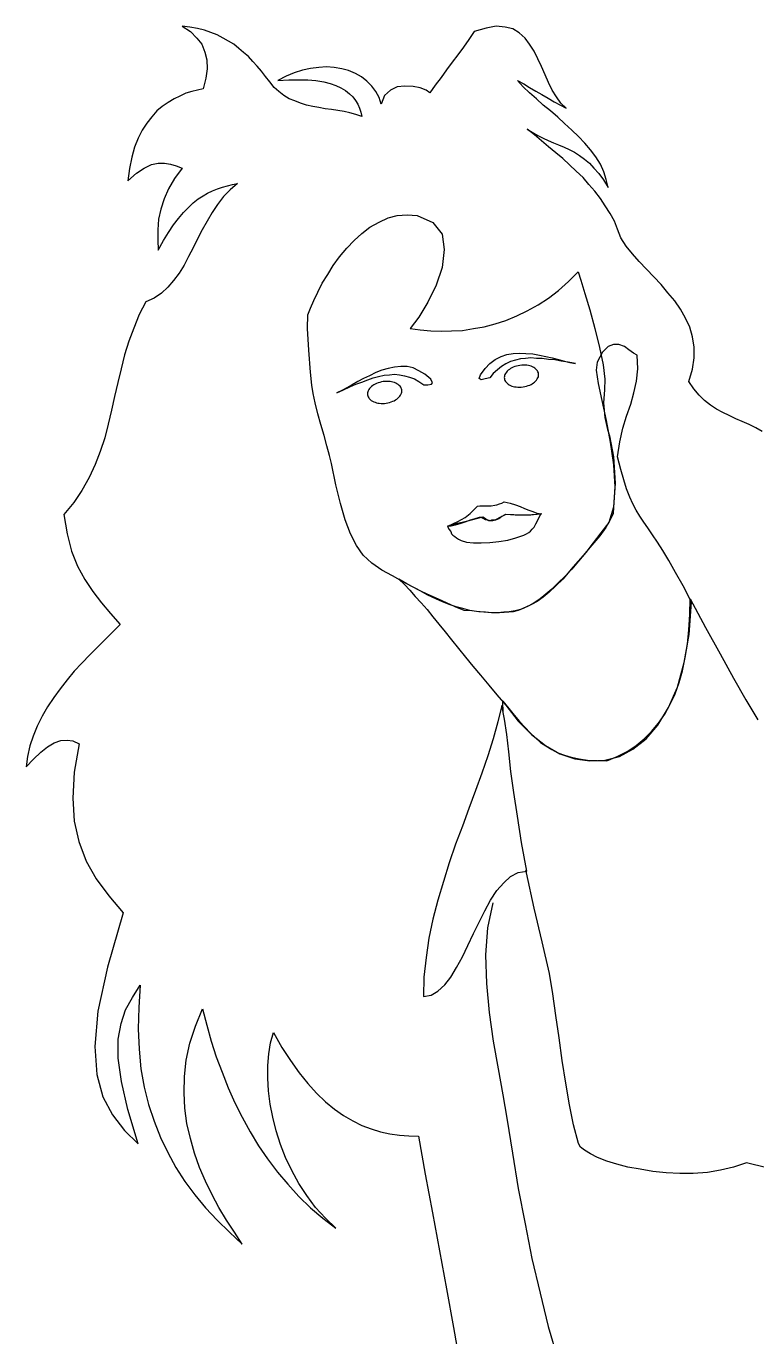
# Model space of a CAD drawing. Header units: millimetres. Extents: x 37 to 11188, y 2113 to 8073.
# Drawn here: x 978 to 1301, y 3079 to 3657 of the extents above; entities that cross this region are included whole.
import ezdxf

# ---------------------------------------------------------------- set-up
doc = ezdxf.new("R2010")
doc.units = ezdxf.units.MM

msp = doc.modelspace()

# ---------------------------------------------------------------- linework, layer by layer
at = {"linetype": 'Continuous'}
for p, q in [((1050.56, 3656.82), (1047.16, 3657.22)), ((1047.16, 3657.22), (1050.75, 3654.82)), ((1053.96, 3656.22), (1050.56, 3656.82)), ((1050.75, 3654.82), (1053.56, 3652.02)), ((1056.96, 3655.42), (1053.96, 3656.22)), ((1059.76, 3654.42), (1056.96, 3655.42)), ((1175.94, 3654.82), (1173.54, 3651.42)), ((1181.14, 3656.42), (1175.94, 3654.82)), ((1185.54, 3657.22), (1181.14, 3656.42)), ((1189.54, 3656.82), (1185.54, 3657.22)), ((1192.94, 3656.03), (1189.54, 3656.82)), ((1195.73, 3654.23), (1192.94, 3656.03)), ((1053.56, 3652.02), (1055.75, 3649.23)), ((1055.75, 3649.23), (1057.15, 3645.83)), ((1062.55, 3653.42), (1059.76, 3654.42)), ((1065.16, 3652.02), (1062.55, 3653.42)), ((1067.56, 3650.62), (1065.16, 3652.02)), ((1069.95, 3649.23), (1067.56, 3650.62)), ((1072.15, 3647.43), (1069.95, 3649.23)), ((1173.54, 3651.42), (1171.14, 3648.02)), ((1198.34, 3652.02), (1195.73, 3654.23)), ((1200.34, 3649.23), (1198.34, 3652.02)), ((1202.34, 3646.22), (1200.34, 3649.23)), ((1057.15, 3645.83), (1057.95, 3642.43)), ((1074.15, 3645.62), (1072.15, 3647.43)), ((1076.35, 3643.82), (1074.15, 3645.62)), ((1078.35, 3641.63), (1076.35, 3643.82)), ((1168.74, 3644.62), (1166.14, 3641.43)), ((1171.14, 3648.02), (1168.74, 3644.62)), ((1203.94, 3642.82), (1202.34, 3646.22)), ((1058.15, 3638.42), (1057.55, 3634.23)), ((1057.95, 3642.43), (1058.15, 3638.42)), ((1080.15, 3639.63), (1078.35, 3641.63)), ((1082.15, 3637.42), (1080.15, 3639.63)), ((1083.95, 3635.02), (1082.15, 3637.42)), ((1100.15, 3637.82), (1096.55, 3636.63)), ((1103.75, 3638.63), (1100.15, 3637.82)), ((1107.35, 3639.03), (1103.75, 3638.63)), ((1110.75, 3639.23), (1107.35, 3639.03)), ((1114.15, 3639.03), (1110.75, 3639.23)), ((1117.55, 3638.42), (1114.15, 3639.03)), ((1120.54, 3637.63), (1117.55, 3638.42)), ((1123.54, 3636.42), (1120.54, 3637.63)), ((1163.74, 3638.03), (1161.34, 3634.63)), ((1166.14, 3641.43), (1163.74, 3638.03)), ((1205.53, 3639.42), (1203.94, 3642.82)), ((1207.14, 3635.83), (1205.53, 3639.42)), ((1057.55, 3634.23), (1056.36, 3629.62)), ((1085.75, 3632.63), (1083.95, 3635.02)), ((1087.75, 3630.23), (1085.75, 3632.63)), ((1092.95, 3635.23), (1089.35, 3633.23)), ((1089.35, 3633.23), (1094.15, 3633.63)), ((1096.55, 3636.63), (1092.95, 3635.23)), ((1094.15, 3633.63), (1098.55, 3633.63)), ((1098.55, 3633.63), (1102.55, 3633.63)), ((1102.55, 3633.63), (1106.15, 3633.23)), ((1106.15, 3633.23), (1109.55, 3632.63)), ((1109.55, 3632.63), (1112.34, 3632.02)), ((1112.34, 3632.02), (1114.95, 3631.02)), ((1126.15, 3634.83), (1123.54, 3636.42)), ((1128.55, 3633.02), (1126.15, 3634.83)), ((1130.74, 3630.83), (1128.55, 3633.02)), ((1161.34, 3634.63), (1158.75, 3631.23)), ((1197.54, 3630.43), (1194.94, 3633.23)), ((1194.94, 3633.23), (1197.73, 3631.83)), ((1197.73, 3631.83), (1200.34, 3630.23)), ((1208.74, 3632.43), (1207.14, 3635.83)), ((1210.33, 3629.03), (1208.74, 3632.43)), ((1046.16, 3626.43), (1043.55, 3625.22)), ((1048.75, 3627.62), (1046.16, 3626.43)), ((1051.35, 3628.43), (1048.75, 3627.62)), ((1053.96, 3629.03), (1051.35, 3628.43)), ((1056.36, 3629.62), (1053.96, 3629.03)), ((1089.75, 3628.43), (1087.75, 3630.23)), ((1091.95, 3626.63), (1089.75, 3628.43)), ((1094.35, 3625.22), (1091.95, 3626.63)), ((1114.95, 3631.02), (1117.14, 3630.03)), ((1117.14, 3630.03), (1119.14, 3628.83)), ((1119.14, 3628.83), (1120.95, 3627.43)), ((1120.95, 3627.43), (1122.35, 3626.03)), ((1122.35, 3626.03), (1123.54, 3624.43)), ((1132.55, 3628.43), (1130.74, 3630.83)), ((1133.95, 3625.83), (1132.55, 3628.43)), ((1134.95, 3622.82), (1133.95, 3625.83)), ((1136.35, 3626.63), (1134.95, 3622.82)), ((1138.94, 3629.03), (1136.35, 3626.63)), ((1141.94, 3630.43), (1138.94, 3629.03)), ((1145.34, 3630.83), (1141.94, 3630.43)), ((1148.94, 3630.62), (1145.34, 3630.83)), ((1152.14, 3630.03), (1148.94, 3630.62)), ((1154.74, 3629.03), (1152.14, 3630.03)), ((1156.35, 3627.83), (1154.74, 3629.03)), ((1158.75, 3631.23), (1156.35, 3627.83)), ((1200.34, 3627.83), (1197.54, 3630.43)), ((1200.34, 3630.23), (1203.14, 3628.62)), ((1203.34, 3625.22), (1200.34, 3627.83)), ((1203.14, 3628.62), (1205.74, 3627.03)), ((1205.74, 3627.03), (1208.54, 3625.43)), ((1212.14, 3626.03), (1210.33, 3629.03)), ((1214.13, 3623.23), (1212.14, 3626.03)), ((1035.96, 3619.83), (1033.75, 3617.23)), ((1038.36, 3621.82), (1035.96, 3619.83)), ((1040.96, 3623.63), (1038.36, 3621.82)), ((1043.55, 3625.22), (1040.96, 3623.63)), ((1096.75, 3624.23), (1094.35, 3625.22)), ((1099.35, 3623.23), (1096.75, 3624.23)), ((1101.95, 3622.43), (1099.35, 3623.23)), ((1104.75, 3621.82), (1101.95, 3622.43)), ((1107.35, 3621.43), (1104.75, 3621.82)), ((1110.15, 3620.83), (1107.35, 3621.43)), ((1112.95, 3620.43), (1110.15, 3620.83)), ((1115.74, 3620.03), (1112.95, 3620.43)), ((1118.55, 3619.63), (1115.74, 3620.03)), ((1123.54, 3624.43), (1124.54, 3622.82)), ((1124.54, 3622.82), (1125.35, 3621.03)), ((1125.35, 3621.03), (1125.94, 3619.23)), ((1206.34, 3622.43), (1203.34, 3625.22)), ((1209.54, 3619.83), (1206.34, 3622.43)), ((1208.54, 3625.43), (1211.14, 3623.82)), ((1212.73, 3617.03), (1209.54, 3619.83)), ((1211.14, 3623.82), (1213.94, 3622.43)), ((1213.94, 3622.43), (1216.53, 3621.03)), ((1216.53, 3621.03), (1214.13, 3623.23)), ((1031.56, 3614.43), (1029.56, 3611.43)), ((1033.75, 3617.23), (1031.56, 3614.43)), ((1121.14, 3619.03), (1118.55, 3619.63)), ((1123.75, 3618.23), (1121.14, 3619.03)), ((1126.34, 3617.43), (1123.75, 3618.23)), ((1125.94, 3619.23), (1126.34, 3617.43)), ((1215.73, 3614.23), (1212.73, 3617.03)), ((1218.94, 3611.43), (1215.73, 3614.23)), ((1029.56, 3611.43), (1027.76, 3607.83)), ((1202.53, 3609.23), (1199.34, 3611.83)), ((1199.34, 3611.83), (1201.53, 3610.43)), ((1201.53, 3610.43), (1203.94, 3609.03)), ((1205.53, 3606.63), (1202.53, 3609.23)), ((1203.94, 3609.03), (1206.34, 3607.83)), ((1221.93, 3608.63), (1218.94, 3611.43)), ((1224.74, 3605.63), (1221.93, 3608.63)), ((1026.16, 3603.83), (1024.96, 3599.43)), ((1027.76, 3607.83), (1026.16, 3603.83)), ((1208.74, 3604.03), (1205.53, 3606.63)), ((1206.34, 3607.83), (1208.54, 3606.83)), ((1208.54, 3606.83), (1210.94, 3605.83)), ((1211.94, 3601.43), (1208.74, 3604.03)), ((1210.94, 3605.83), (1213.14, 3604.83)), ((1213.14, 3604.83), (1215.54, 3603.83)), ((1215.54, 3603.83), (1217.73, 3602.83)), ((1217.73, 3602.83), (1220.13, 3601.63)), ((1227.14, 3602.63), (1224.74, 3605.63)), ((1229.54, 3599.63), (1227.14, 3602.63)), ((1024.96, 3599.43), (1023.96, 3594.43)), ((1033.56, 3596.23), (1036.56, 3596.83)), ((1036.56, 3596.83), (1039.36, 3596.83)), ((1039.36, 3596.83), (1041.95, 3596.43)), ((1214.94, 3598.83), (1211.94, 3601.43)), ((1217.94, 3596.03), (1214.94, 3598.83)), ((1220.13, 3601.63), (1222.34, 3600.23)), ((1222.34, 3600.23), (1224.53, 3598.63)), ((1224.53, 3598.63), (1226.73, 3596.83)), ((1226.73, 3596.83), (1228.73, 3594.63)), ((1231.54, 3596.43), (1229.54, 3599.63)), ((1023.96, 3594.43), (1023.16, 3589.03)), ((1023.16, 3589.03), (1026.95, 3592.43)), ((1026.95, 3592.43), (1030.35, 3594.63)), ((1030.35, 3594.63), (1033.56, 3596.23)), ((1041.95, 3596.43), (1044.55, 3595.63)), ((1047.16, 3594.63), (1043.76, 3590.03)), ((1044.55, 3595.63), (1047.16, 3594.63)), ((1220.93, 3593.23), (1217.94, 3596.03)), ((1223.93, 3590.43), (1220.93, 3593.23)), ((1228.73, 3594.63), (1230.94, 3592.23)), ((1230.94, 3592.23), (1232.94, 3589.43)), ((1233.13, 3593.03), (1231.54, 3596.43)), ((1234.13, 3589.63), (1233.13, 3593.03)), ((1041.15, 3585.43), (1039.15, 3581.03)), ((1043.76, 3590.03), (1041.15, 3585.43)), ((1060.55, 3584.63), (1062.76, 3585.43)), ((1062.76, 3585.43), (1064.95, 3586.23)), ((1064.95, 3586.23), (1067.15, 3586.83)), ((1067.15, 3586.83), (1069.35, 3587.43)), ((1071.55, 3587.83), (1068.35, 3585.03)), ((1069.35, 3587.43), (1071.55, 3587.83)), ((1226.53, 3587.43), (1223.93, 3590.43)), ((1229.13, 3584.43), (1226.53, 3587.43)), ((1232.94, 3589.43), (1234.93, 3586.03)), ((1234.93, 3586.03), (1234.13, 3589.63)), ((1039.15, 3581.03), (1037.75, 3576.43)), ((1051.96, 3579.23), (1054.15, 3581.03)), ((1054.15, 3581.03), (1056.36, 3582.44)), ((1056.36, 3582.44), (1058.36, 3583.63)), ((1058.36, 3583.63), (1060.55, 3584.63)), ((1065.35, 3582.03), (1062.76, 3578.63)), ((1068.35, 3585.03), (1065.35, 3582.03)), ((1231.54, 3581.23), (1229.13, 3584.43)), ((1233.73, 3578.04), (1231.54, 3581.23)), ((1037.75, 3576.43), (1036.75, 3572.03)), ((1045.55, 3572.43), (1047.76, 3575.03)), ((1047.76, 3575.03), (1049.95, 3577.23)), ((1049.95, 3577.23), (1051.96, 3579.23)), ((1060.35, 3575.03), (1058.15, 3571.24)), ((1062.76, 3578.63), (1060.35, 3575.03)), ((1137.95, 3572.64), (1141.94, 3573.64)), ((1141.94, 3573.64), (1146.34, 3574.03)), ((1146.34, 3574.03), (1150.74, 3573.64)), ((1150.74, 3573.64), (1157.74, 3570.63)), ((1235.93, 3574.64), (1233.73, 3578.04)), ((1237.73, 3571.24), (1235.93, 3574.64)), ((1036.75, 3572.03), (1036.36, 3567.44)), ((1041.15, 3566.23), (1043.36, 3569.63)), ((1043.36, 3569.63), (1045.55, 3572.43)), ((1058.15, 3571.24), (1055.96, 3567.44)), ((1126.34, 3565.84), (1129.94, 3568.63)), ((1129.94, 3568.63), (1133.95, 3570.84)), ((1133.95, 3570.84), (1137.95, 3572.64)), ((1157.74, 3570.63), (1161.74, 3565.44)), ((1239.13, 3567.63), (1237.73, 3571.24)), ((1036.36, 3567.44), (1036.36, 3563.04)), ((1036.36, 3563.04), (1036.56, 3558.43)), ((1036.56, 3558.43), (1038.96, 3562.63)), ((1038.96, 3562.63), (1041.15, 3566.23)), ((1053.96, 3563.44), (1051.96, 3559.43)), ((1055.96, 3567.44), (1053.96, 3563.44)), ((1119.75, 3559.23), (1122.94, 3562.63)), ((1122.94, 3562.63), (1126.34, 3565.84)), ((1161.74, 3565.44), (1162.74, 3558.64)), ((1240.53, 3563.83), (1239.13, 3567.63)), ((1242.93, 3560.23), (1240.53, 3563.83)), ((1051.96, 3559.43), (1049.95, 3555.64)), ((1116.55, 3555.43), (1119.75, 3559.23)), ((1162.74, 3558.64), (1161.74, 3550.84)), ((1245.73, 3556.83), (1242.93, 3560.23)), ((1248.73, 3553.43), (1245.73, 3556.83)), ((1047.95, 3551.84), (1045.76, 3548.24)), ((1049.95, 3555.64), (1047.95, 3551.84)), ((1111.34, 3547.63), (1113.74, 3551.63)), ((1113.74, 3551.63), (1116.55, 3555.43)), ((1161.74, 3550.84), (1159.14, 3543.04)), ((1251.93, 3550.03), (1248.73, 3553.43)), ((1043.36, 3545.04), (1040.76, 3542.04)), ((1045.76, 3548.24), (1043.36, 3545.04)), ((1108.94, 3543.83), (1111.34, 3547.63)), ((1213.14, 3540.64), (1217.53, 3544.64)), ((1217.53, 3544.64), (1221.74, 3548.84)), ((1221.74, 3548.84), (1222.93, 3545.23)), ((1222.93, 3545.23), (1224.74, 3539.24)), ((1255.13, 3546.63), (1251.93, 3550.03)), ((1258.33, 3543.23), (1255.13, 3546.63)), ((1037.96, 3539.43), (1034.75, 3537.24)), ((1040.76, 3542.04), (1037.96, 3539.43)), ((1105.15, 3536.24), (1106.95, 3539.84)), ((1106.95, 3539.84), (1108.94, 3543.83)), ((1159.14, 3543.04), (1155.54, 3535.44)), ((1208.74, 3537.24), (1213.14, 3540.64)), ((1224.74, 3539.24), (1226.93, 3532.04)), ((1261.33, 3539.64), (1258.33, 3543.23)), ((1264.33, 3536.04), (1261.33, 3539.64)), ((1031.16, 3535.64), (1028.16, 3530.04)), ((1034.75, 3537.24), (1031.16, 3535.64)), ((1103.75, 3532.84), (1105.15, 3536.24)), ((1155.54, 3535.44), (1151.54, 3528.84)), ((1199.34, 3531.63), (1204.14, 3534.24)), ((1204.14, 3534.24), (1208.74, 3537.24)), ((1266.93, 3532.44), (1264.33, 3536.04)), ((1028.16, 3530.04), (1025.76, 3524.04)), ((1102.35, 3523.84), (1102.55, 3529.84)), ((1102.55, 3529.84), (1103.75, 3532.84)), ((1151.54, 3528.84), (1147.74, 3523.84)), ((1185.14, 3525.84), (1189.93, 3527.44)), ((1189.93, 3527.44), (1194.74, 3529.44)), ((1194.74, 3529.44), (1199.34, 3531.63)), ((1226.93, 3532.04), (1229.13, 3523.84)), ((1269.13, 3528.44), (1266.93, 3532.44)), ((1270.93, 3524.44), (1269.13, 3528.44)), ((1025.76, 3524.04), (1023.55, 3518.24)), ((1102.95, 3514.24), (1102.35, 3523.84)), ((1147.74, 3523.84), (1152.14, 3523.24)), ((1152.14, 3523.24), (1156.74, 3522.84)), ((1156.74, 3522.84), (1161.34, 3522.64)), ((1161.34, 3522.64), (1165.94, 3522.84)), ((1165.94, 3522.84), (1170.74, 3523.04)), ((1170.74, 3523.04), (1175.54, 3523.84)), ((1175.54, 3523.84), (1180.34, 3524.64)), ((1180.34, 3524.64), (1185.14, 3525.84)), ((1229.13, 3523.84), (1231.13, 3515.44)), ((1272.13, 3520.24), (1270.93, 3524.44)), ((1023.55, 3518.24), (1021.76, 3512.24)), ((1234.93, 3515.84), (1232.53, 3513.44)), ((1237.34, 3516.84), (1234.93, 3515.84)), ((1239.74, 3516.84), (1237.34, 3516.84)), ((1242.13, 3515.84), (1239.74, 3516.84)), ((1244.14, 3514.44), (1242.13, 3515.84)), ((1272.93, 3515.64), (1272.13, 3520.24)), ((1021.76, 3512.24), (1020.16, 3506.04)), ((1103.75, 3504.64), (1102.95, 3514.24)), ((1182.74, 3508.44), (1185.14, 3510.24)), ((1185.14, 3510.24), (1187.74, 3511.44)), ((1187.74, 3511.44), (1190.34, 3512.44)), ((1190.34, 3512.44), (1193.14, 3512.84)), ((1193.14, 3512.84), (1195.94, 3513.04)), ((1196.34, 3510.44), (1194.14, 3509.84)), ((1195.94, 3513.04), (1198.74, 3512.84)), ((1198.54, 3510.64), (1196.34, 3510.44)), ((1200.94, 3510.84), (1198.54, 3510.64)), ((1198.74, 3512.84), (1201.74, 3512.64)), ((1203.34, 3510.64), (1200.94, 3510.84)), ((1201.74, 3512.64), (1204.74, 3512.04)), ((1205.93, 3510.64), (1203.34, 3510.64)), ((1204.74, 3512.04), (1207.54, 3511.44)), ((1208.74, 3510.24), (1205.93, 3510.64)), ((1207.54, 3511.44), (1210.33, 3510.84)), ((1211.54, 3510.04), (1208.74, 3510.24)), ((1210.33, 3510.84), (1213.14, 3510.24)), ((1214.33, 3509.44), (1211.54, 3510.04)), ((1213.14, 3510.24), (1215.73, 3509.44)), ((1232.53, 3513.44), (1230.13, 3509.04)), ((1231.13, 3515.44), (1232.73, 3507.84)), ((1246.13, 3513.04), (1244.14, 3514.44)), ((1247.73, 3512.04), (1246.13, 3513.04)), ((1248.13, 3506.04), (1247.73, 3512.04)), ((1272.13, 3505.84), (1272.93, 3510.84)), ((1272.93, 3510.84), (1272.93, 3515.64)), ((1020.16, 3506.04), (1018.76, 3500.04)), ((1104.35, 3498.84), (1103.75, 3504.64)), ((1132.55, 3504.44), (1129.74, 3503.04)), ((1135.14, 3505.44), (1132.55, 3504.44)), ((1137.95, 3506.24), (1135.14, 3505.44)), ((1140.75, 3506.84), (1137.95, 3506.24)), ((1143.54, 3507.04), (1140.75, 3506.84)), ((1146.34, 3507.04), (1143.54, 3507.04)), ((1148.94, 3506.44), (1146.34, 3507.04)), ((1151.54, 3505.24), (1148.94, 3506.44)), ((1154.14, 3503.64), (1151.54, 3505.24)), ((1178.74, 3503.44), (1180.74, 3506.24)), ((1180.74, 3506.24), (1182.74, 3508.44)), ((1186.14, 3505.64), (1184.34, 3504.04)), ((1187.94, 3507.04), (1186.14, 3505.64)), ((1189.93, 3508.24), (1187.94, 3507.04)), ((1191.94, 3509.24), (1189.93, 3508.24)), ((1194.14, 3509.84), (1191.94, 3509.24)), ((1217.34, 3509.04), (1214.33, 3509.44)), ((1215.73, 3509.44), (1218.13, 3508.84)), ((1220.53, 3508.44), (1217.34, 3509.04)), ((1218.13, 3508.84), (1220.53, 3508.44)), ((1230.13, 3509.04), (1229.73, 3505.44)), ((1229.73, 3505.44), (1230.54, 3499.64)), ((1232.73, 3507.84), (1233.53, 3501.45)), ((1247.53, 3500.64), (1248.13, 3506.04)), ((1270.53, 3500.45), (1272.13, 3505.84)), ((1018.76, 3500.04), (1017.36, 3493.84)), ((1104.95, 3495.24), (1104.35, 3498.84)), ((1122.14, 3499.04), (1119.75, 3497.64)), ((1121.14, 3498.05), (1123.75, 3499.24)), ((1124.54, 3500.45), (1122.14, 3499.04)), ((1123.75, 3499.24), (1126.34, 3500.24)), ((1127.15, 3501.84), (1124.54, 3500.45)), ((1126.34, 3500.24), (1128.94, 3501.24)), ((1129.74, 3503.04), (1127.15, 3501.84)), ((1128.94, 3501.24), (1131.34, 3502.04)), ((1131.34, 3502.04), (1133.74, 3502.64)), ((1133.74, 3502.64), (1136.14, 3503.24)), ((1136.14, 3503.24), (1138.54, 3503.44)), ((1138.54, 3503.44), (1140.75, 3503.64)), ((1140.75, 3503.64), (1142.94, 3503.44)), ((1142.94, 3503.44), (1145.15, 3503.04)), ((1145.15, 3503.04), (1147.34, 3502.44)), ((1147.34, 3502.44), (1149.55, 3501.64)), ((1149.55, 3501.64), (1151.54, 3500.45)), ((1151.54, 3500.45), (1153.74, 3499.04)), ((1153.74, 3499.04), (1155.54, 3499.04)), ((1156.74, 3501.45), (1154.14, 3503.64)), ((1155.54, 3499.04), (1157.14, 3499.24)), ((1157.54, 3499.84), (1156.74, 3501.45)), ((1157.14, 3499.24), (1157.54, 3499.84)), ((1178.14, 3501.84), (1178.74, 3503.44)), ((1178.94, 3501.24), (1178.14, 3501.84)), ((1180.74, 3501.64), (1178.94, 3501.24)), ((1182.74, 3502.04), (1180.74, 3501.64)), ((1184.34, 3504.04), (1182.74, 3502.04)), ((1230.54, 3499.64), (1232.13, 3492.04)), ((1233.53, 3501.45), (1233.33, 3496.84)), ((1246.33, 3495.44), (1247.53, 3500.64)), ((1272.73, 3497.24), (1270.53, 3500.45)), ((1017.36, 3493.84), (1015.96, 3487.85)), ((1105.75, 3491.04), (1104.95, 3495.24)), ((1115.35, 3495.44), (1118.35, 3496.84)), ((1117.55, 3496.44), (1115.35, 3495.44)), ((1119.75, 3497.64), (1117.55, 3496.44)), ((1118.35, 3496.84), (1121.14, 3498.05)), ((1233.33, 3496.84), (1232.94, 3491.04)), ((1244.93, 3490.44), (1246.33, 3495.44)), ((1275.13, 3494.44), (1272.73, 3497.24)), ((1277.53, 3492.04), (1275.13, 3494.44)), ((1015.96, 3487.85), (1014.56, 3481.64)), ((1106.95, 3486.24), (1105.75, 3491.04)), ((1232.13, 3492.04), (1234.13, 3483.24)), ((1232.94, 3491.04), (1233.53, 3484.64)), ((1243.14, 3485.24), (1244.93, 3490.44)), ((1280.12, 3490.04), (1277.53, 3492.04)), ((1282.73, 3488.25), (1280.12, 3490.04)), ((1285.52, 3486.85), (1282.73, 3488.25)), ((1288.33, 3485.45), (1285.52, 3486.85)), ((1014.56, 3481.64), (1012.96, 3475.65)), ((1108.35, 3481.45), (1106.95, 3486.24)), ((1109.75, 3476.65), (1108.35, 3481.45)), ((1233.53, 3484.64), (1234.73, 3479.24)), ((1234.13, 3483.24), (1235.93, 3473.65)), ((1241.53, 3479.84), (1243.14, 3485.24)), ((1291.32, 3484.04), (1288.33, 3485.45)), ((1294.13, 3482.84), (1291.32, 3484.04)), ((1297.12, 3481.45), (1294.13, 3482.84)), ((1300.12, 3480.05), (1297.12, 3481.45)), ((1012.96, 3475.65), (1010.96, 3469.64)), ((1110.95, 3472.04), (1109.75, 3476.65)), ((1234.73, 3479.24), (1235.53, 3476.44)), ((1235.53, 3476.44), (1237.34, 3467.24)), ((1240.13, 3473.85), (1241.53, 3479.84)), ((1302.92, 3478.44), (1300.12, 3480.05)), ((1010.96, 3469.64), (1008.76, 3463.84)), ((1112.15, 3467.85), (1110.95, 3472.04)), ((1235.93, 3473.65), (1237.34, 3463.65)), ((1239.13, 3467.24), (1240.13, 3473.85)), ((1008.76, 3463.84), (1006.16, 3458.05)), ((1112.95, 3464.24), (1112.15, 3467.85)), ((1114.95, 3454.85), (1112.95, 3464.24)), ((1237.34, 3467.24), (1238.13, 3455.65)), ((1237.34, 3463.65), (1237.93, 3454.04)), ((1240.53, 3461.65), (1239.13, 3467.24)), ((1006.16, 3458.05), (1002.96, 3452.45)), ((1241.93, 3457.05), (1240.53, 3461.65)), ((1002.96, 3452.45), (999.36, 3447.05)), ((1116.95, 3446.65), (1114.95, 3454.85)), ((1238.13, 3455.65), (1237.34, 3445.05)), ((1237.93, 3454.04), (1237.34, 3444.85)), ((1243.14, 3453.04), (1241.93, 3457.05)), ((1244.53, 3449.45), (1243.14, 3453.04)), ((999.36, 3447.05), (994.96, 3441.85)), ((1118.95, 3439.45), (1116.95, 3446.65)), ((1185.94, 3446.05), (1187.14, 3446.45)), ((1187.14, 3446.45), (1188.14, 3446.85)), ((1188.14, 3446.85), (1189.14, 3447.45)), ((1189.14, 3447.45), (1191.74, 3446.85)), ((1191.74, 3446.85), (1194.14, 3446.05)), ((1245.93, 3446.45), (1244.53, 3449.45)), ((1247.33, 3443.65), (1245.93, 3446.45)), ((994.96, 3441.85), (996.36, 3433.25)), ((1171.94, 3440.45), (1174.14, 3442.25)), ((1174.14, 3442.25), (1175.54, 3443.65)), ((1175.54, 3443.65), (1176.54, 3444.65)), ((1176.54, 3444.65), (1177.34, 3445.45)), ((1177.34, 3445.45), (1178.34, 3445.65)), ((1179.74, 3440.65), (1178.14, 3440.45)), ((1178.34, 3445.65), (1179.54, 3445.65)), ((1179.54, 3445.65), (1180.94, 3445.65)), ((1180.94, 3439.85), (1179.74, 3440.65)), ((1180.94, 3445.65), (1182.14, 3445.65)), ((1182.14, 3445.65), (1183.34, 3445.65)), ((1183.34, 3445.65), (1184.94, 3445.85)), ((1184.94, 3445.85), (1185.94, 3446.05)), ((1189.74, 3441.85), (1185.34, 3439.45)), ((1188.14, 3440.85), (1186.74, 3439.85)), ((1189.93, 3441.85), (1188.14, 3440.85)), ((1191.94, 3441.65), (1189.74, 3441.85)), ((1193.33, 3441.65), (1189.93, 3441.85)), ((1193.94, 3441.45), (1191.94, 3441.65)), ((1195.94, 3441.45), (1193.33, 3441.65)), ((1195.73, 3441.45), (1193.94, 3441.45)), ((1194.14, 3446.05), (1196.14, 3445.25)), ((1197.54, 3441.45), (1195.73, 3441.45)), ((1197.94, 3441.45), (1195.94, 3441.45)), ((1196.14, 3445.25), (1198.13, 3444.45)), ((1199.34, 3441.45), (1197.54, 3441.45)), ((1199.54, 3441.45), (1197.94, 3441.45)), ((1198.13, 3444.45), (1199.94, 3443.65)), ((1201.34, 3441.65), (1199.34, 3441.45)), ((1200.94, 3441.45), (1199.54, 3441.45)), ((1199.94, 3443.65), (1201.74, 3443.05)), ((1202.13, 3441.65), (1200.94, 3441.45)), ((1203.34, 3441.85), (1201.34, 3441.65)), ((1201.74, 3443.05), (1203.53, 3442.45)), ((1203.74, 3441.85), (1202.13, 3441.65)), ((1205.34, 3442.05), (1203.34, 3441.85)), ((1203.53, 3442.45), (1205.74, 3442.05)), ((1205.74, 3442.05), (1203.74, 3441.85)), ((1204.14, 3439.65), (1205.34, 3442.05)), ((1237.34, 3445.05), (1235.34, 3438.25)), ((1237.13, 3442.25), (1235.93, 3439.45)), ((1237.34, 3444.85), (1237.13, 3442.25)), ((1248.93, 3441.05), (1247.33, 3443.65)), ((1250.73, 3438.45), (1248.93, 3441.05)), ((1121.35, 3433.25), (1118.95, 3439.45)), ((1164.94, 3436.85), (1164.14, 3436.65)), ((1164.14, 3436.65), (1164.74, 3435.25)), ((1164.34, 3436.65), (1168.74, 3438.65)), ((1165.74, 3436.65), (1164.34, 3436.65)), ((1164.74, 3435.25), (1165.54, 3434.25)), ((1166.34, 3437.25), (1164.94, 3436.85)), ((1167.54, 3437.05), (1165.74, 3436.65)), ((1168.34, 3437.85), (1166.34, 3437.25)), ((1169.54, 3437.65), (1167.54, 3437.05)), ((1170.54, 3438.25), (1168.34, 3437.85)), ((1168.74, 3438.65), (1171.94, 3440.45)), ((1171.74, 3438.45), (1169.54, 3437.65)), ((1172.94, 3438.85), (1170.54, 3438.25)), ((1174.14, 3439.25), (1171.74, 3438.45)), ((1175.14, 3439.45), (1172.94, 3438.85)), ((1176.14, 3439.85), (1174.14, 3439.25)), ((1177.34, 3440.05), (1175.14, 3439.45)), ((1178.14, 3440.45), (1176.14, 3439.85)), ((1178.94, 3440.45), (1177.34, 3440.05)), ((1180.14, 3439.85), (1178.94, 3440.45)), ((1180.94, 3439.45), (1180.14, 3439.85)), ((1181.94, 3439.25), (1180.94, 3439.85)), ((1181.74, 3439.25), (1180.94, 3439.45)), ((1182.34, 3439.05), (1181.74, 3439.25)), ((1183.14, 3439.05), (1181.94, 3439.25)), ((1182.94, 3439.05), (1182.34, 3439.05)), ((1183.54, 3439.25), (1182.94, 3439.05)), ((1184.14, 3439.05), (1183.14, 3439.05)), ((1184.34, 3439.25), (1183.54, 3439.25)), ((1185.34, 3439.25), (1184.14, 3439.05)), ((1185.34, 3439.45), (1184.34, 3439.25)), ((1186.74, 3439.85), (1185.34, 3439.25)), ((1200.74, 3434.45), (1201.53, 3435.25)), ((1201.53, 3435.25), (1202.34, 3436.25)), ((1202.34, 3436.25), (1203.14, 3437.65)), ((1203.14, 3437.65), (1204.14, 3439.65)), ((1233.94, 3436.05), (1231.33, 3432.45)), ((1235.34, 3438.25), (1231.73, 3433.65)), ((1235.93, 3439.45), (1233.94, 3436.05)), ((1252.53, 3435.85), (1250.73, 3438.45)), ((1254.53, 3432.85), (1252.53, 3435.85)), ((996.36, 3433.25), (998.36, 3425.65)), ((1123.94, 3428.05), (1121.35, 3433.25)), ((1165.54, 3434.25), (1165.94, 3433.25)), ((1165.94, 3433.25), (1166.54, 3432.65)), ((1166.54, 3432.65), (1167.34, 3432.05)), ((1167.34, 3432.05), (1168.14, 3431.45)), ((1168.14, 3431.45), (1168.94, 3430.85)), ((1168.94, 3430.85), (1170.14, 3430.25)), ((1170.14, 3430.25), (1172.54, 3429.65)), ((1172.54, 3429.65), (1175.54, 3429.25)), ((1175.54, 3429.25), (1178.94, 3429.25)), ((1178.94, 3429.25), (1182.74, 3429.45)), ((1182.74, 3429.45), (1186.74, 3429.85)), ((1186.74, 3429.85), (1190.74, 3430.45)), ((1190.74, 3430.45), (1194.33, 3431.45)), ((1194.33, 3431.45), (1197.73, 3432.65)), ((1197.73, 3432.65), (1198.94, 3433.25)), ((1198.94, 3433.25), (1199.94, 3433.85)), ((1199.94, 3433.85), (1200.74, 3434.45)), ((1228.33, 3429.25), (1225.14, 3425.05)), ((1231.33, 3432.45), (1227.73, 3428.25)), ((1231.73, 3433.65), (1228.33, 3429.25)), ((1256.73, 3429.65), (1254.53, 3432.85)), ((1259.13, 3425.85), (1256.73, 3429.65)), ((998.36, 3425.65), (1000.96, 3419.05)), ((1126.94, 3423.85), (1123.94, 3428.05)), ((1130.74, 3420.25), (1126.94, 3423.85)), ((1223.93, 3423.65), (1219.53, 3418.65)), ((1225.14, 3425.05), (1221.93, 3421.25)), ((1227.73, 3428.25), (1223.93, 3423.65)), ((1261.73, 3421.45), (1259.13, 3425.85)), ((1000.96, 3419.05), (1004.16, 3413.05)), ((1135.14, 3417.25), (1130.74, 3420.25)), ((1219.53, 3418.65), (1214.94, 3413.25)), ((1218.94, 3417.65), (1215.94, 3414.45)), ((1221.93, 3421.25), (1218.94, 3417.65)), ((1264.73, 3416.25), (1261.73, 3421.45)), ((1004.16, 3413.05), (1007.76, 3407.86)), ((1139.94, 3414.66), (1135.14, 3417.25)), ((1144.34, 3412.25), (1139.94, 3414.66)), ((1142.75, 3413.25), (1145.15, 3410.85)), ((1146.15, 3411.26), (1142.75, 3413.25)), ((1148.34, 3410.05), (1144.34, 3412.25)), ((1212.94, 3411.65), (1210.14, 3408.85)), ((1214.94, 3413.25), (1211.94, 3410.26)), ((1215.94, 3414.45), (1212.94, 3411.65)), ((1268.13, 3410.26), (1264.73, 3416.25)), ((1007.76, 3407.86), (1011.56, 3402.85)), ((1145.15, 3410.85), (1147.55, 3408.45)), ((1149.55, 3409.45), (1146.15, 3411.26)), ((1147.55, 3408.45), (1149.94, 3405.65)), ((1152.14, 3408.05), (1148.34, 3410.05)), ((1152.95, 3407.65), (1149.55, 3409.45)), ((1155.54, 3406.25), (1152.14, 3408.05)), ((1156.54, 3406.05), (1152.95, 3407.65)), ((1158.94, 3404.65), (1155.54, 3406.25)), ((1160.14, 3404.46), (1156.54, 3406.05)), ((1207.54, 3406.65), (1204.93, 3404.65)), ((1208.93, 3407.45), (1206.34, 3405.25)), ((1210.14, 3408.85), (1207.54, 3406.65)), ((1211.94, 3410.26), (1208.93, 3407.45)), ((1271.73, 3403.05), (1268.13, 3410.26)), ((1011.56, 3402.85), (1015.56, 3398.06)), ((1149.94, 3405.65), (1152.54, 3402.85)), ((1152.54, 3402.85), (1155.14, 3399.85)), ((1161.94, 3403.25), (1158.94, 3404.65)), ((1163.74, 3402.85), (1160.14, 3404.46)), ((1164.94, 3402.06), (1161.94, 3403.25)), ((1167.54, 3401.06), (1163.74, 3402.85)), ((1167.94, 3401.06), (1164.94, 3402.06)), ((1171.54, 3399.45), (1167.54, 3401.06)), ((1170.94, 3400.25), (1167.94, 3401.06)), ((1173.94, 3399.45), (1170.94, 3400.25)), ((1197.54, 3400.25), (1195.34, 3399.45)), ((1198.74, 3400.85), (1196.34, 3399.85)), ((1199.94, 3401.46), (1197.54, 3400.25)), ((1201.13, 3402.06), (1198.74, 3400.85)), ((1202.34, 3402.85), (1199.94, 3401.46)), ((1203.74, 3403.46), (1201.13, 3402.06)), ((1204.93, 3404.65), (1202.34, 3402.85)), ((1206.34, 3405.25), (1203.74, 3403.46)), ((1270.73, 3388.86), (1271.73, 3403.05)), ((1270.93, 3397.66), (1271.13, 3404.65)), ((1271.13, 3404.65), (1277.93, 3391.86)), ((1015.56, 3398.06), (1019.76, 3393.26)), ((1155.14, 3399.85), (1157.74, 3396.66)), ((1157.74, 3396.66), (1160.34, 3393.45)), ((1174.94, 3399.25), (1171.54, 3399.45)), ((1176.94, 3399.06), (1173.94, 3399.45)), ((1177.94, 3398.85), (1174.94, 3399.25)), ((1180.14, 3398.66), (1176.94, 3399.06)), ((1180.94, 3398.66), (1177.94, 3398.85)), ((1183.54, 3398.45), (1180.14, 3398.66)), ((1183.74, 3398.45), (1180.94, 3398.66)), ((1187.14, 3398.45), (1183.54, 3398.45)), ((1186.34, 3398.45), (1183.74, 3398.45)), ((1188.93, 3398.66), (1186.34, 3398.45)), ((1191.14, 3398.66), (1187.14, 3398.45)), ((1191.34, 3398.85), (1188.93, 3398.66)), ((1193.14, 3398.85), (1191.14, 3398.66)), ((1193.94, 3399.25), (1191.34, 3398.85)), ((1195.34, 3399.45), (1193.14, 3398.85)), ((1196.34, 3399.85), (1193.94, 3399.25)), ((1270.53, 3390.86), (1270.93, 3397.66)), ((1016.56, 3390.05), (1013.16, 3386.65)), ((1019.76, 3393.26), (1016.56, 3390.05)), ((1160.34, 3393.45), (1163.14, 3390.05)), ((1163.14, 3390.05), (1165.94, 3386.46)), ((1268.53, 3376.45), (1270.73, 3388.86)), ((1269.92, 3384.65), (1270.53, 3390.86)), ((1277.93, 3391.86), (1284.33, 3380.26)), ((1009.76, 3383.25), (1006.36, 3379.85)), ((1013.16, 3386.65), (1009.76, 3383.25)), ((1165.94, 3386.46), (1168.94, 3382.66)), ((1268.93, 3378.66), (1269.92, 3384.65)), ((1006.36, 3379.85), (1002.96, 3376.26)), ((1168.94, 3382.66), (1172.14, 3378.85)), ((1172.14, 3378.85), (1175.34, 3374.86)), ((1267.73, 3372.86), (1268.93, 3378.66)), ((1284.33, 3380.26), (1290.32, 3369.65)), ((999.56, 3372.66), (996.36, 3368.86)), ((1002.96, 3376.26), (999.56, 3372.66)), ((1175.34, 3374.86), (1178.74, 3370.86)), ((1265.53, 3365.66), (1268.53, 3376.45)), ((1266.33, 3367.66), (1267.73, 3372.86)), ((996.36, 3368.86), (993.36, 3364.86)), ((1178.74, 3370.86), (1182.34, 3366.46)), ((1182.34, 3366.46), (1185.94, 3362.26)), ((1261.53, 3356.66), (1265.53, 3365.66)), ((1264.53, 3362.66), (1266.33, 3367.66)), ((1290.32, 3369.65), (1295.72, 3360.06)), ((990.56, 3361.06), (987.76, 3356.86)), ((993.36, 3364.86), (990.56, 3361.06)), ((1185.94, 3362.26), (1189.93, 3357.66)), ((1262.33, 3358.06), (1264.53, 3362.66)), ((1295.72, 3360.06), (1300.92, 3351.26)), ((987.76, 3356.86), (985.36, 3352.86)), ((1188.14, 3357.46), (1186.34, 3350.26)), ((1189.34, 3351.46), (1188.14, 3357.46)), ((1188.74, 3354.46), (1188.54, 3359.45)), ((1188.54, 3359.45), (1191.14, 3356.26)), ((1189.93, 3357.66), (1195.34, 3350.66)), ((1191.14, 3356.26), (1193.54, 3353.26)), ((1256.93, 3348.86), (1261.53, 3356.66)), ((1259.93, 3353.66), (1262.33, 3358.06)), ((983.17, 3348.46), (981.36, 3344.06)), ((985.36, 3352.86), (983.17, 3348.46)), ((1186.34, 3350.26), (1184.34, 3342.86)), ((1190.34, 3344.66), (1189.34, 3351.46)), ((1193.54, 3353.26), (1195.94, 3350.46)), ((1195.34, 3350.66), (1201.13, 3344.66)), ((1195.94, 3350.46), (1198.34, 3347.86)), ((1251.73, 3342.86), (1256.93, 3348.86)), ((1254.13, 3346.06), (1257.13, 3349.66)), ((1257.13, 3349.66), (1259.93, 3353.66)), ((981.36, 3344.06), (979.96, 3339.66)), ((993.56, 3342.06), (996.36, 3342.26)), ((996.36, 3342.26), (998.96, 3341.86)), ((1184.34, 3342.86), (1181.94, 3335.26)), ((1191.14, 3337.06), (1190.34, 3344.66)), ((1198.34, 3347.86), (1200.54, 3345.46)), ((1200.54, 3345.46), (1202.94, 3343.26)), ((1201.13, 3344.66), (1207.33, 3339.86)), ((1202.94, 3343.26), (1205.14, 3341.26)), ((1245.93, 3338.26), (1251.73, 3342.86)), ((1247.33, 3339.86), (1250.93, 3342.86)), ((1250.93, 3342.86), (1254.13, 3346.06)), ((979.96, 3339.66), (978.96, 3335.06)), ((981.56, 3333.86), (984.76, 3336.86)), ((984.76, 3336.86), (987.76, 3339.26)), ((987.76, 3339.26), (990.76, 3341.06)), ((990.76, 3341.06), (993.56, 3342.06)), ((998.96, 3341.86), (1001.76, 3340.66)), ((1001.76, 3340.66), (999.56, 3328.06)), ((1192.14, 3328.46), (1191.14, 3337.06)), ((1205.14, 3341.26), (1207.54, 3339.66)), ((1207.33, 3339.86), (1213.73, 3336.26)), ((1207.54, 3339.66), (1210.14, 3338.06)), ((1210.14, 3338.06), (1212.73, 3336.66)), ((1212.73, 3336.66), (1215.73, 3335.66)), ((1238.93, 3335.06), (1243.33, 3337.26)), ((1239.93, 3335.06), (1245.93, 3338.26)), ((1243.33, 3337.26), (1247.33, 3339.86)), ((978.96, 3335.06), (978.37, 3330.46)), ((978.37, 3330.46), (981.56, 3333.86)), ((1181.94, 3335.26), (1179.34, 3327.66)), ((1213.73, 3336.26), (1220.34, 3334.06)), ((1215.73, 3335.66), (1218.74, 3334.66)), ((1218.74, 3334.66), (1222.13, 3334.06)), ((1220.34, 3334.06), (1226.93, 3333.06)), ((1222.13, 3334.06), (1225.93, 3333.46)), ((1225.93, 3333.46), (1229.93, 3333.26)), ((1226.93, 3333.06), (1233.53, 3333.46)), ((1229.93, 3333.26), (1234.33, 3333.06)), ((1233.53, 3333.46), (1239.93, 3335.06)), ((1234.33, 3333.06), (1238.93, 3335.06)), ((999.56, 3328.06), (998.96, 3316.67)), ((1179.34, 3327.66), (1176.54, 3320.07)), ((1193.33, 3319.07), (1192.14, 3328.46)), ((1176.54, 3320.07), (1173.54, 3312.06)), ((1194.94, 3308.66), (1193.33, 3319.07)), ((998.96, 3316.67), (999.56, 3306.47)), ((1173.54, 3312.06), (1170.74, 3304.26)), ((1196.73, 3297.07), (1194.94, 3308.66)), ((999.56, 3306.47), (1001.56, 3297.46)), ((1170.74, 3304.26), (1167.74, 3296.27)), ((1001.56, 3297.46), (1004.76, 3288.87)), ((1167.74, 3296.27), (1164.94, 3288.07)), ((1199.13, 3284.47), (1196.73, 3297.07)), ((1004.76, 3288.87), (1009.16, 3281.07)), ((1164.94, 3288.07), (1162.34, 3279.87)), ((1195.34, 3283.86), (1199.13, 3284.47)), ((1198.94, 3283.67), (1198.74, 3284.67)), ((1198.74, 3284.67), (1198.74, 3284.47)), ((1009.16, 3281.07), (1014.76, 3273.47)), ((1162.34, 3279.87), (1159.94, 3271.67)), ((1185.94, 3275.87), (1188.93, 3279.27)), ((1188.93, 3279.27), (1191.94, 3282.07)), ((1191.94, 3282.07), (1195.34, 3283.86)), ((1202.34, 3268.07), (1198.94, 3283.67)), ((1014.76, 3273.47), (1021.15, 3266.07)), ((1183.14, 3271.67), (1185.94, 3275.87)), ((1159.94, 3271.67), (1157.74, 3263.27)), ((1180.54, 3266.87), (1183.14, 3271.67)), ((1184.14, 3270.47), (1181.74, 3259.47)), ((1205.93, 3253.27), (1202.34, 3268.07)), ((1021.15, 3266.07), (1014.16, 3242.07)), ((1157.74, 3263.27), (1155.94, 3254.87)), ((1175.54, 3256.87), (1178.14, 3261.87)), ((1178.14, 3261.87), (1180.54, 3266.87)), ((1173.14, 3251.67), (1175.54, 3256.87)), ((1181.74, 3259.47), (1180.94, 3247.47)), ((1155.94, 3254.87), (1154.74, 3246.27)), ((1170.74, 3246.67), (1173.14, 3251.67)), ((1209.14, 3239.27), (1205.93, 3253.27)), ((1154.74, 3246.27), (1153.74, 3237.67)), ((1168.14, 3241.87), (1170.74, 3246.67)), ((1180.94, 3247.47), (1181.34, 3234.87)), ((1014.16, 3242.07), (1009.96, 3222.67)), ((1165.54, 3237.67), (1168.14, 3241.87)), ((1210.54, 3230.28), (1209.14, 3239.27)), ((1025.16, 3228.67), (1028.56, 3234.07)), ((1028.56, 3234.07), (1027.95, 3224.27)), ((1153.74, 3237.67), (1153.54, 3229.07)), ((1159.94, 3231.47), (1162.94, 3234.27)), ((1162.94, 3234.27), (1165.54, 3237.67)), ((1181.34, 3234.87), (1182.54, 3222.08)), ((1022.15, 3223.27), (1025.16, 3228.67)), ((1153.54, 3229.07), (1156.94, 3229.67)), ((1156.94, 3229.67), (1159.94, 3231.47)), ((1211.94, 3220.68), (1210.54, 3230.28)), ((1009.96, 3222.67), (1008.56, 3207.08)), ((1020.16, 3217.28), (1022.15, 3223.27)), ((1027.95, 3224.27), (1027.76, 3214.88)), ((1052.96, 3216.08), (1056.15, 3223.67)), ((1056.15, 3223.67), (1057.95, 3216.47)), ((1182.54, 3222.08), (1184.34, 3209.48)), ((1018.96, 3210.28), (1020.16, 3217.28)), ((1050.56, 3208.48), (1052.96, 3216.08)), ((1057.95, 3216.47), (1059.95, 3209.48)), ((1213.33, 3210.88), (1211.94, 3220.68)), ((1018.96, 3201.87), (1018.96, 3210.28)), ((1027.76, 3214.88), (1028.16, 3205.88)), ((1059.95, 3209.48), (1062.15, 3202.48)), ((1086.15, 3208.67), (1087.35, 3213.28)), ((1087.35, 3213.28), (1091.15, 3206.67)), ((1184.34, 3209.48), (1186.53, 3197.28)), ((1214.73, 3200.87), (1213.33, 3210.88)), ((1008.56, 3207.08), (1009.56, 3194.68)), ((1028.16, 3205.88), (1028.95, 3197.28)), ((1048.95, 3201.08), (1050.56, 3208.48)), ((1084.95, 3198.68), (1085.35, 3203.87)), ((1085.35, 3203.87), (1086.15, 3208.67)), ((1091.15, 3206.67), (1094.95, 3200.87)), ((1020.36, 3191.67), (1018.96, 3201.87)), ((1048.16, 3193.88), (1048.95, 3201.08)), ((1062.15, 3202.48), (1064.75, 3195.68)), ((1084.95, 3193.08), (1084.95, 3198.68)), ((1094.95, 3200.87), (1098.75, 3195.48)), ((1216.34, 3190.88), (1214.73, 3200.87)), ((1009.56, 3194.68), (1012.16, 3184.88)), ((1028.95, 3197.28), (1030.35, 3189.08)), ((1047.95, 3186.68), (1048.16, 3193.88)), ((1064.75, 3195.68), (1067.35, 3188.88)), ((1085.15, 3187.48), (1084.95, 3193.08)), ((1098.75, 3195.48), (1102.55, 3190.68)), ((1186.53, 3197.28), (1188.54, 3185.68)), ((1023.16, 3179.28), (1020.36, 3191.67)), ((1030.35, 3189.08), (1032.35, 3181.48)), ((1048.35, 3179.88), (1047.95, 3186.68)), ((1067.35, 3188.88), (1070.35, 3182.28)), ((1085.95, 3181.68), (1085.15, 3187.48)), ((1102.55, 3190.68), (1106.35, 3186.48)), ((1106.35, 3186.48), (1110.35, 3182.68)), ((1217.94, 3181.28), (1216.34, 3190.88)), ((1012.16, 3184.88), (1016.36, 3176.88)), ((1032.35, 3181.48), (1034.75, 3174.08)), ((1070.35, 3182.28), (1073.55, 3175.88)), ((1087.15, 3175.88), (1085.95, 3181.68)), ((1110.35, 3182.68), (1114.34, 3179.48)), ((1188.54, 3185.68), (1190.34, 3175.48)), ((1219.74, 3172.48), (1217.94, 3181.28)), ((1016.36, 3176.88), (1021.76, 3170.08)), ((1027.76, 3164.08), (1023.16, 3179.28)), ((1049.16, 3173.08), (1048.35, 3179.88)), ((1073.55, 3175.88), (1077.15, 3169.48)), ((1088.55, 3169.88), (1087.15, 3175.88)), ((1114.34, 3179.48), (1118.35, 3176.68)), ((1118.35, 3176.68), (1122.35, 3174.28)), ((1190.34, 3175.48), (1192.74, 3160.08)), ((1021.76, 3170.08), (1027.76, 3164.08)), ((1034.75, 3174.08), (1037.56, 3166.88)), ((1050.75, 3166.48), (1049.16, 3173.08)), ((1077.15, 3169.48), (1080.75, 3163.28)), ((1090.55, 3163.88), (1088.55, 3169.88)), ((1122.35, 3174.28), (1126.34, 3172.28)), ((1126.34, 3172.28), (1130.55, 3170.68)), ((1130.55, 3170.68), (1134.55, 3169.48)), ((1134.55, 3169.48), (1138.75, 3168.48)), ((1221.93, 3164.28), (1219.74, 3172.48)), ((1037.56, 3166.88), (1040.76, 3160.28)), ((1052.56, 3160.08), (1050.75, 3166.48)), ((1080.75, 3163.28), (1084.75, 3157.48)), ((1092.75, 3158.09), (1090.55, 3163.88)), ((1138.75, 3168.48), (1142.94, 3167.88)), ((1142.94, 3167.88), (1147.15, 3167.68)), ((1147.15, 3167.68), (1151.34, 3167.48)), ((1151.34, 3167.48), (1154.34, 3150.68)), ((1222.74, 3162.68), (1221.93, 3164.28)), ((1040.76, 3160.28), (1044.36, 3153.69)), ((1054.75, 3153.69), (1052.56, 3160.08)), ((1084.75, 3157.48), (1089.15, 3151.68)), ((1095.55, 3152.29), (1092.75, 3158.09)), ((1192.74, 3160.08), (1195.34, 3144.49)), ((1224.53, 3161.28), (1222.74, 3162.68)), ((1227.14, 3159.68), (1224.53, 3161.28)), ((1230.33, 3158.09), (1227.14, 3159.68)), ((1234.33, 3156.48), (1230.33, 3158.09)), ((1044.36, 3153.69), (1048.35, 3147.48)), ((1057.36, 3147.68), (1054.75, 3153.69)), ((1089.15, 3151.68), (1093.75, 3146.28)), ((1098.55, 3146.68), (1095.55, 3152.29)), ((1238.74, 3155.08), (1234.33, 3156.48)), ((1243.73, 3153.88), (1238.74, 3155.08)), ((1249.13, 3152.88), (1243.73, 3153.88)), ((1254.73, 3151.88), (1249.13, 3152.88)), ((1260.53, 3151.29), (1254.73, 3151.88)), ((1278.73, 3151.48), (1272.53, 3151.08)), ((1284.52, 3152.48), (1278.73, 3151.48)), ((1290.32, 3153.88), (1284.52, 3152.48)), ((1295.93, 3155.69), (1290.32, 3153.88)), ((1304.92, 3153.48), (1295.93, 3155.69)), ((1048.35, 3147.48), (1052.75, 3141.68)), ((1060.35, 3141.68), (1057.36, 3147.68)), ((1093.75, 3146.28), (1098.55, 3140.88)), ((1102.14, 3141.28), (1098.55, 3146.68)), ((1154.34, 3150.68), (1157.54, 3133.69)), ((1266.53, 3151.08), (1260.53, 3151.29)), ((1272.53, 3151.08), (1266.53, 3151.08)), ((1052.75, 3141.68), (1057.36, 3135.88)), ((1063.35, 3136.09), (1060.35, 3141.68)), ((1098.55, 3140.88), (1103.75, 3135.88)), ((1105.95, 3136.09), (1102.14, 3141.28)), ((1195.34, 3144.49), (1198.34, 3128.89)), ((1057.36, 3135.88), (1062.55, 3130.49)), ((1066.75, 3130.49), (1063.35, 3136.09)), ((1103.75, 3135.88), (1109.15, 3131.29)), ((1110.35, 3131.29), (1105.95, 3136.09)), ((1062.55, 3130.49), (1067.95, 3125.09)), ((1070.15, 3125.09), (1066.75, 3130.49)), ((1109.15, 3131.29), (1114.95, 3126.89)), ((1114.95, 3126.89), (1110.35, 3131.29)), ((1157.54, 3133.69), (1160.54, 3116.89)), ((1198.34, 3128.89), (1201.34, 3113.49)), ((1067.95, 3125.09), (1073.55, 3119.88)), ((1073.55, 3119.88), (1070.15, 3125.09)), ((1160.54, 3116.89), (1163.74, 3100.09)), ((1201.34, 3113.49), (1204.93, 3098.29)), ((1163.74, 3100.09), (1166.74, 3083.09)), ((1204.93, 3098.29), (1208.54, 3083.49)), ((1166.74, 3083.09), (1169.74, 3066.29)), ((1208.54, 3083.49), (1212.73, 3069.09))]:
    msp.add_line(p, q, dxfattribs=at)
for centre, radius, start, end in [((1194.63, 3501.09), 5.68, 130.29298, 154.75704), ((1196.36, 3499.05), 8.36, 112.72774, 130.29298), ((1197.79, 3495.63), 12.07, 98.12622, 112.72774), ((1197.79, 3495.63), 12.07, 83.52471, 98.12622), ((1198.21, 3499.31), 8.36, 65.95947, 83.52471), ((1199.3, 3501.76), 5.68, 41.49541, 65.95947), ((1201.24, 3503.47), 3.09, 8.12622, 41.49541), ((1136.05, 3491.87), 8.36, 112.72774, 130.29298), ((1137.48, 3488.45), 12.07, 98.12622, 112.72774), ((1137.48, 3488.45), 12.07, 83.52471, 98.12622), ((1137.9, 3492.13), 8.36, 65.95947, 83.52471), ((1138.99, 3494.58), 5.68, 41.49541, 65.95947), ((1140.93, 3496.29), 3.09, 8.12622, 41.49541), ((1192.29, 3502.19), 3.09, 154.75704, 188.12622), ((1192.29, 3502.19), 3.09, 188.12622, 221.49541), ((1194.23, 3503.91), 5.68, 221.49541, 245.95947), ((1195.32, 3506.35), 8.36, 245.95947, 263.52471), ((1195.74, 3510.04), 12.07, 278.12622, 292.72774), ((1197.17, 3506.62), 8.36, 292.72774, 310.29298), ((1198.9, 3504.57), 5.68, 310.29298, 334.75704), ((1201.24, 3503.47), 3.09, 334.75704, 8.12622), ((1131.98, 3495.02), 3.09, 154.75704, 188.12622), ((1131.98, 3495.02), 3.09, 188.12622, 221.49541), ((1134.32, 3493.91), 5.68, 130.29298, 154.75704), ((1133.91, 3496.73), 5.68, 221.49541, 245.95947), ((1136.86, 3499.44), 8.36, 292.72774, 310.29298), ((1138.59, 3497.4), 5.68, 310.29298, 334.75704), ((1140.93, 3496.29), 3.09, 334.75704, 8.12622), ((1195.74, 3510.04), 12.07, 263.52471, 278.12622), ((1135, 3499.17), 8.36, 245.95947, 263.52471), ((1135.42, 3502.86), 12.07, 263.52471, 278.12622), ((1135.42, 3502.86), 12.07, 278.12622, 292.72774)]:
    msp.add_arc(centre, radius, start, end)

doc.saveas('drawing.dxf')
